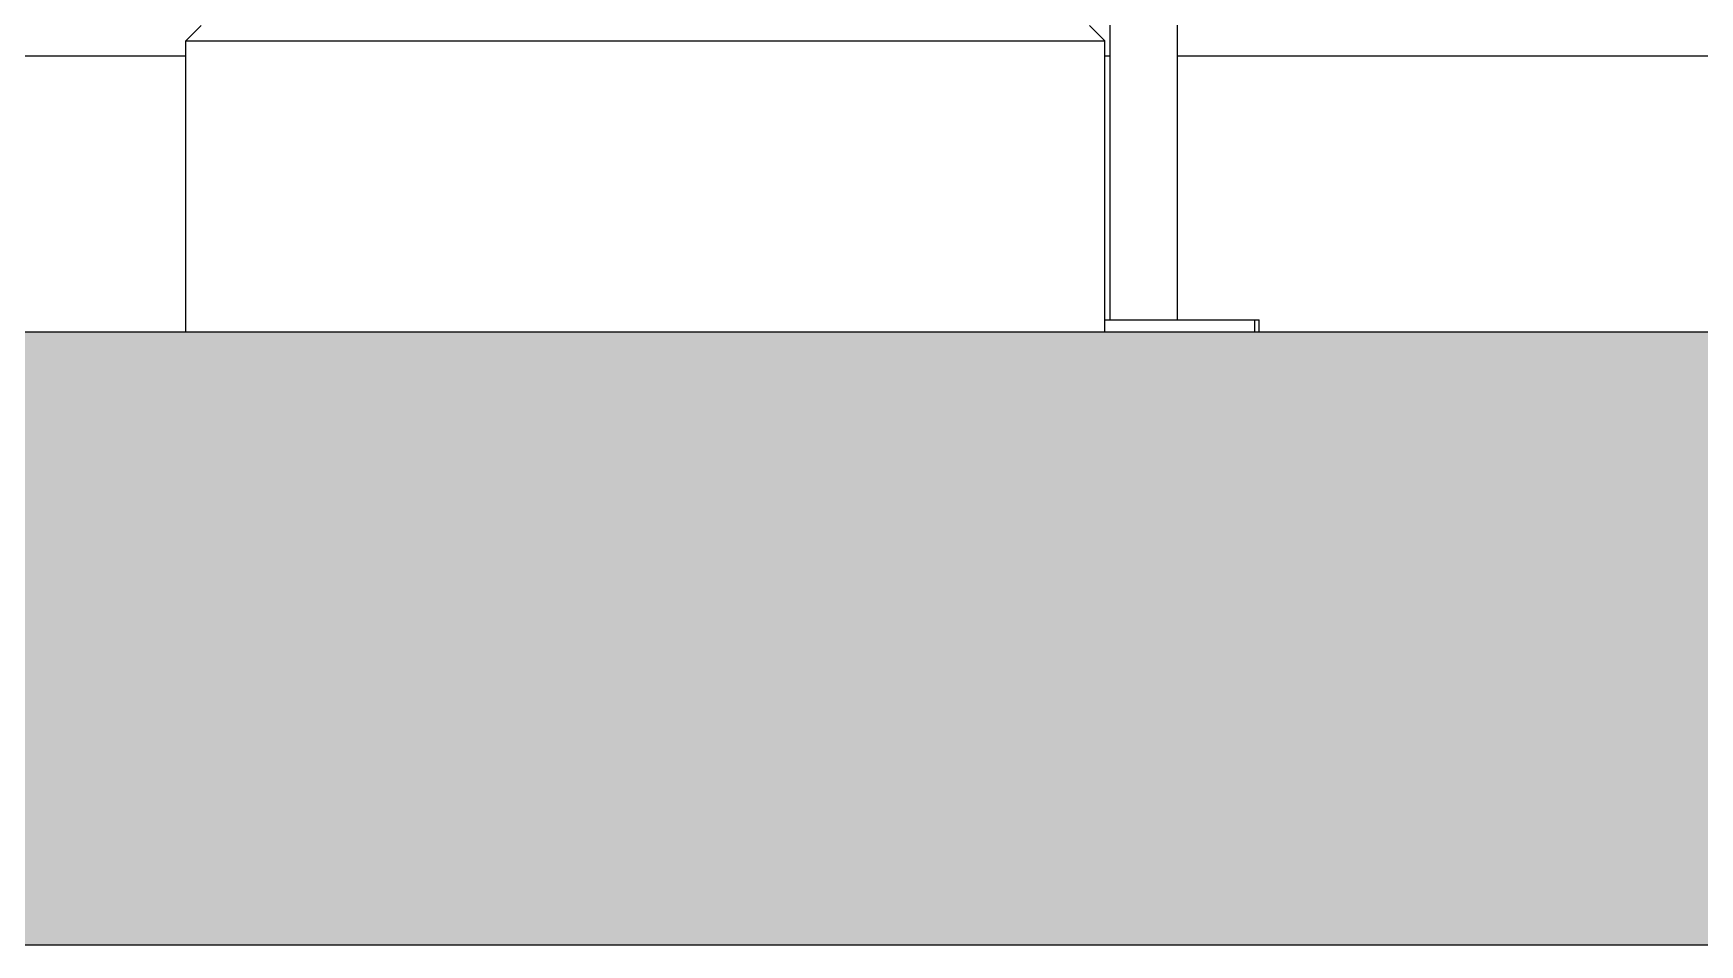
# Model space of a CAD drawing. Header units: millimetres. Extents: x -4172 to 126100, y -2 to 142133.
# Drawn here: x 89359 to 92078, y 19235 to 20723 of the extents above; entities that cross this region are included whole.
import ezdxf

# ---------------------------------------------------------------- set-up
doc = ezdxf.new("R2010")
doc.units = ezdxf.units.MM
doc.header["$LTSCALE"] = 100
doc.layers.add('Hatch', color=7, linetype='Continuous', lineweight=18)
doc.layers.add('Visible', color=7, linetype='Continuous', lineweight=25)

msp = doc.modelspace()

# ---------------------------------------------------------------- hatches: boundary and pattern name
at = {"layer": 'Hatch'}
h = msp.add_hatch(dxfattribs=at)
h.set_pattern_fill('AR-CONC', color=256, scale=53.832768, angle=45, style=0)
h.set_pattern_definition([(95, (0, 0), (296.9157, 249.1419), [40.3746, -444.1203]), (40, (0, 0), (-339.1422, 233.5094), [32.2997, -355.2963]), (145.45144, (24.74, 20.76), (-42.2265, 482.6513), [34.3131, -377.4442]), (91.1842, (-76.13, 76.13), (469.2567, 343.2451), [60.562, -666.1805]), (141.63564, (-37, 104.73), (-15.0194, 726.587), [51.4697, -566.1666]), (36.18416, (-76.13, 76.13), (-15.0194, 726.587), [48.4495, -532.9444]), (66, (-19.03, 95.16), (380.4747, 73.9568), [40.3746, -444.1203]), (11, (-19.03, 95.16), (-183.4129, 368.6513), [32.2997, -355.2963]), (116.45144, (12.67, 101.33), (197.0618, 442.6081), [34.3131, -377.4442]), (82.5, (0, 0), (-122.08905, 131.34647), [0, -350.98965, 0, -360.67955, 0, -356.6421]), (52.5, (0, 0), (-49.99608, 250.27363), [0, -205.64117, 0, -342.91473, 0, -135.92774]), (12.5, (-84.89, -84.89), (211.7879, 194.61663), [0, -134.5819, 0, -419.8956, 0, -557.16915]), (2.5, (-122.95, -122.95), (183.88734, 260.0983), [0, -174.9565, 0, -278.85374, 0, -395.67085])])
h.paths.add_polyline_path([(83982.42, 19235.4), (97732.42, 19235.4), (97732.42, 20235.4), (97482.42, 20235.4), (97232.42, 20235.4), (84482.42, 20235.4), (84232.42, 20235.4), (83982.42, 20235.4)])

# ---------------------------------------------------------------- linework, layer by layer
at = {"layer": 'Visible'}
for p, q in [((91115.91, 20255.4), (91115.91, 21298.64)), ((91225.96, 20255.4), (91225.96, 21188.48)), ((89632.42, 20735.4), (89607.42, 20710.4)), ((91082.42, 20735.4), (91107.42, 20710.4)), ((89607.42, 20710.4), (91107.42, 20710.4)), ((89607.42, 20235.4), (89607.42, 20710.4)), ((91107.42, 20235.4), (91107.42, 20710.4)), ((89607.42, 20685.4), (87668.48, 20685.4)), ((91115.91, 20685.4), (91107.42, 20685.4)), ((93169.92, 20685.4), (91225.96, 20685.4)), ((97732.42, 20235.4), (83982.42, 20235.4)), ((91107.42, 20255.4), (91352.37, 20255.4)), ((91352.37, 20235.4), (91352.37, 20255.4)), ((91352.37, 20255.4), (91359.12, 20255.4)), ((91359.12, 20235.4), (91359.12, 20255.4)), ((83982.42, 19235.4), (97732.42, 19235.4))]:
    msp.add_line(p, q, dxfattribs=at)

doc.saveas('drawing.dxf')
